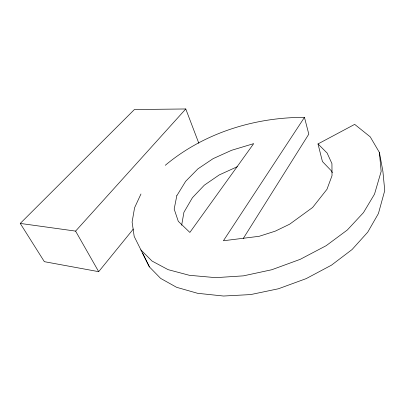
<?xml version="1.0" encoding="UTF-8"?>
<svg xmlns="http://www.w3.org/2000/svg" width="405" height="405" viewBox="0 0 405 405"><rect width="100%" height="100%" fill="white"/><g stroke="black" fill="none" stroke-linecap="round" stroke-linejoin="round"><path stroke-width="0.61" d="M181.648 225.236L183.926 212.286L192.421 197.711L204.312 185.186L219.196 174.955L237.305 166.703M140.96 193.995L134.581 207.745L132.101 222.056L134.187 236.434L149.389 266.88L160.628 278.392L176.61 287.312L197.589 293.301L223.53 296.03L250.675 294.577L278.443 288.765L306.175 278.625L331.462 265.169L352.061 249.546L367.72 232.181L378.417 213.551L384.75 190.547L382.877 171.173L379.389 152.447L370.246 136.865L354.674 124.37L318.006 143.932L322.431 161.534L331.508 170.991L332.272 172.707M243.304 238.429L308.802 134.141L304.464 117.369C254.548 117.247 203.791 132.997 165.275 165.301M304.464 117.369L223.413 240.757L259.195 236.292L275.233 231.164L289.691 224.173L312.64 207.461L326.967 189.292L332.019 175.679L331.943 163.615L327.134 153.049L318.006 143.932M198.83 143.264L185.773 108.97L134.409 109.532L20.25 223.423L44.358 261.676L98.683 271.664L133.311 229.068M20.25 223.423L75.593 231.108L185.773 108.97M140.854 249.875L152.052 261.068L168.131 269.659L189.368 275.299L215.728 277.653L243.41 275.856L271.79 269.74L300.206 259.337L326.157 245.698L347.328 229.989L363.457 212.64L374.519 194.137L381.156 171.431L379.389 152.447M75.593 231.108L98.683 271.664M142.57 253.13L149.389 266.88M176.813 195.721L174.175 209.071L178.291 221.322L189.864 232.424L253.692 143.633L231.599 150.29L213.131 158.633L197.903 168.87L185.657 181.313L176.813 195.721"/></g></svg>
